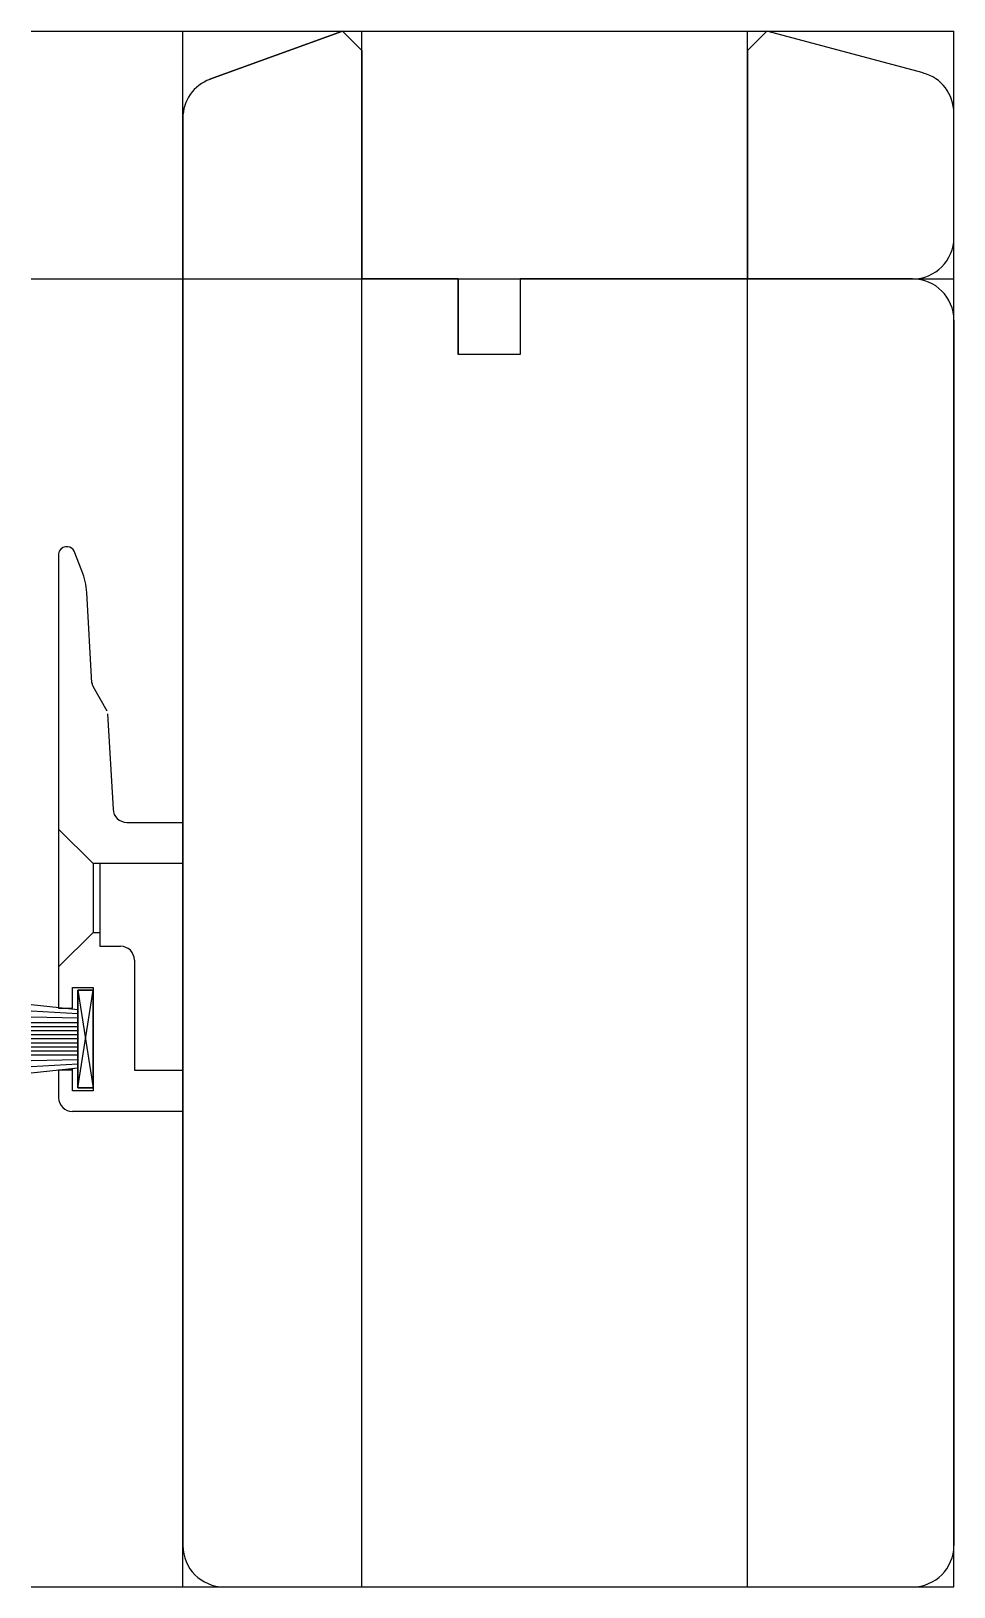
# Model space of a CAD drawing. Extents: x -18 to 49, y -47 to 66.
import ezdxf

# ---------------------------------------------------------------- set-up
doc = ezdxf.new("R2010")
doc.units = 0
doc.layers.get('0').update_dxf_attribs({"linetype": 'CONTINUOUS'})

msp = doc.modelspace()

# ---------------------------------------------------------------- linework, layer by layer
at = {"linetype": 'CONTINUOUS'}
for p, q in [((-18.22, 66), (48.8, 66)), ((-7.2, -47), (-7.2, 66)), ((4.39, 66), (-5.23, 62.5)), ((-5.23, 62.5), (4.39, 66)), ((5.8, 64.59), (4.39, 66)), ((4.39, 66), (5.8, 64.59)), ((5.8, -47), (5.8, 66)), ((33.8, -47), (33.8, 66)), ((35.21, 66), (33.8, 64.59)), ((35.21, 66), (33.8, 64.59)), ((46.58, 62.96), (35.21, 66)), ((46.58, 62.96), (35.21, 66)), ((48.8, -47), (48.8, 66)), ((5.8, 48), (5.8, 64.59)), ((5.8, 64.59), (5.8, 48)), ((33.8, 64.59), (33.8, 48)), ((33.8, 64.59), (33.8, 48)), ((48.8, 51), (48.8, 60.06)), ((48.8, 51), (48.8, 60.06)), ((-7.2, 59.68), (-7.2, -44)), ((-7.2, -44), (-7.2, 59.68)), ((-18.22, 48), (48.8, 48)), ((12.8, 48), (5.8, 48)), ((5.8, 48), (12.8, 48)), ((12.8, 42.5), (12.8, 48)), ((12.8, 48), (12.8, 42.5)), ((45.8, 48), (17.3, 48)), ((17.3, 48), (17.3, 42.5)), ((45.8, 48), (17.3, 48)), ((17.3, 48), (17.3, 42.5)), ((33.8, 48), (45.8, 48)), ((33.8, 48), (45.8, 48)), ((48.8, -44), (48.8, 45)), ((48.8, 45), (48.8, -44)), ((17.3, 42.5), (12.8, 42.5)), ((17.3, 42.5), (12.8, 42.5)), ((-15.56, 28.53), (-15.72, 28.53)), ((-16.22, 28.03), (-16.22, -4.97)), ((-14.53, 26.79), (-15.1, 28.22)), ((-13.8, 18.65), (-14.18, 25.22)), ((-13.74, 18.43), (-12.73, 16.63)), ((-12.67, 16.42), (-12.27, 9.48)), ((-16.22, 8.03), (-13.72, 5.53)), ((-11.28, 8.53), (-7.22, 8.53)), ((-7.22, 8.53), (-7.22, 5.53)), ((-13.72, 5.53), (-13.72, 0.53)), ((-10.72, 5.53), (-13.72, 5.53)), ((-13.22, 5.53), (-13.22, -0.47)), ((-7.22, 5.53), (-10.72, 5.53)), ((-13.72, 0.53), (-16.22, -1.97)), ((-13.72, 0.53), (-13.22, 0.53)), ((-13.22, -0.47), (-11.72, -0.47)), ((-10.72, -1.47), (-10.72, -9.47)), ((-15.22, -4.97), (-15.22, -3.47)), ((-15.22, -3.47), (-13.72, -3.47)), ((-14.82, -3.65), (-14.82, -10.75)), ((-14.82, -10.75), (-14.82, -3.65)), ((-14.82, -3.65), (-13.72, -3.65)), ((-13.72, -3.65), (-14.82, -3.65)), ((-14.82, -3.65), (-13.72, -10.75)), ((-14.82, -10.75), (-13.72, -3.65)), ((-13.72, -3.47), (-13.72, -10.97)), ((-13.72, -10.75), (-13.72, -3.65)), ((-13.72, -3.65), (-13.72, -10.75)), ((-14.82, -5.08), (-18.22, -4.72)), ((-14.82, -5.38), (-18.22, -5.19)), ((-14.82, -5.69), (-18.22, -5.62)), ((-16.22, -4.97), (-15.22, -4.97)), ((-14.82, -6.02), (-18.22, -6.02)), ((-14.82, -6.32), (-18.22, -6.32)), ((-14.82, -6.61), (-18.22, -6.61)), ((-14.82, -6.91), (-18.22, -6.91)), ((-14.82, -7.2), (-18.22, -7.2)), ((-14.82, -7.5), (-18.22, -7.5)), ((-14.82, -7.79), (-18.22, -7.79)), ((-14.82, -8.09), (-18.22, -8.09)), ((-14.82, -8.39), (-18.22, -8.39)), ((-14.82, -8.71), (-18.22, -8.78)), ((-14.82, -9.03), (-18.22, -9.22)), ((-14.82, -9.33), (-18.22, -9.69)), ((-15.22, -9.47), (-16.22, -9.47)), ((-16.22, -9.47), (-16.22, -11.47)), ((-15.22, -10.97), (-15.22, -9.37)), ((-10.72, -9.47), (-7.22, -9.47)), ((-7.22, -9.47), (-7.22, -12.47)), ((-13.72, -10.97), (-15.22, -10.97)), ((-14.82, -10.75), (-13.72, -10.75)), ((-13.72, -10.75), (-14.82, -10.75)), ((-7.22, -12.47), (-15.22, -12.47)), ((-18.22, -47), (48.8, -47)), ((-4.2, -47), (45.8, -47)), ((-4.2, -47), (45.8, -47))]:
    msp.add_line(p, q, dxfattribs=at)
for centre, radius, start, end in [((-4.2, 59.68), 3, 110.0801, 180.045), ((-4.2, 59.68), 3, 110.0801, 180.045), ((45.8, 60.06), 3, 359.9394, 74.93), ((45.8, 60.06), 3, 359.9394, 74.93), ((45.8, 51), 3, 270, 0), ((45.8, 51), 3, 270, 0), ((45.8, 45), 3, 0, 90), ((45.8, 45), 3, 0, 90), ((-15.72, 28.03), 0.5, 90, 180), ((-15.56, 28.03), 0.5, 22.3329, 89.714), ((-19.17, 24.93), 5, 3.311, 21.8239), ((-13.3, 18.67), 0.5, 182.0737, 208.4365), ((-11.27, 9.53), 1, 182.8638, 269.4986), ((-11.72, -1.47), 1, 0, 90), ((-15.22, -11.47), 1, 180, 270), ((-4.2, -44), 3, 180, 270), ((-4.2, -44), 3, 180, 270), ((45.8, -44), 3, 270, 0), ((45.8, -44), 3, 270, 0)]:
    msp.add_arc(centre, radius, start, end, dxfattribs=at)

doc.saveas('drawing.dxf')
